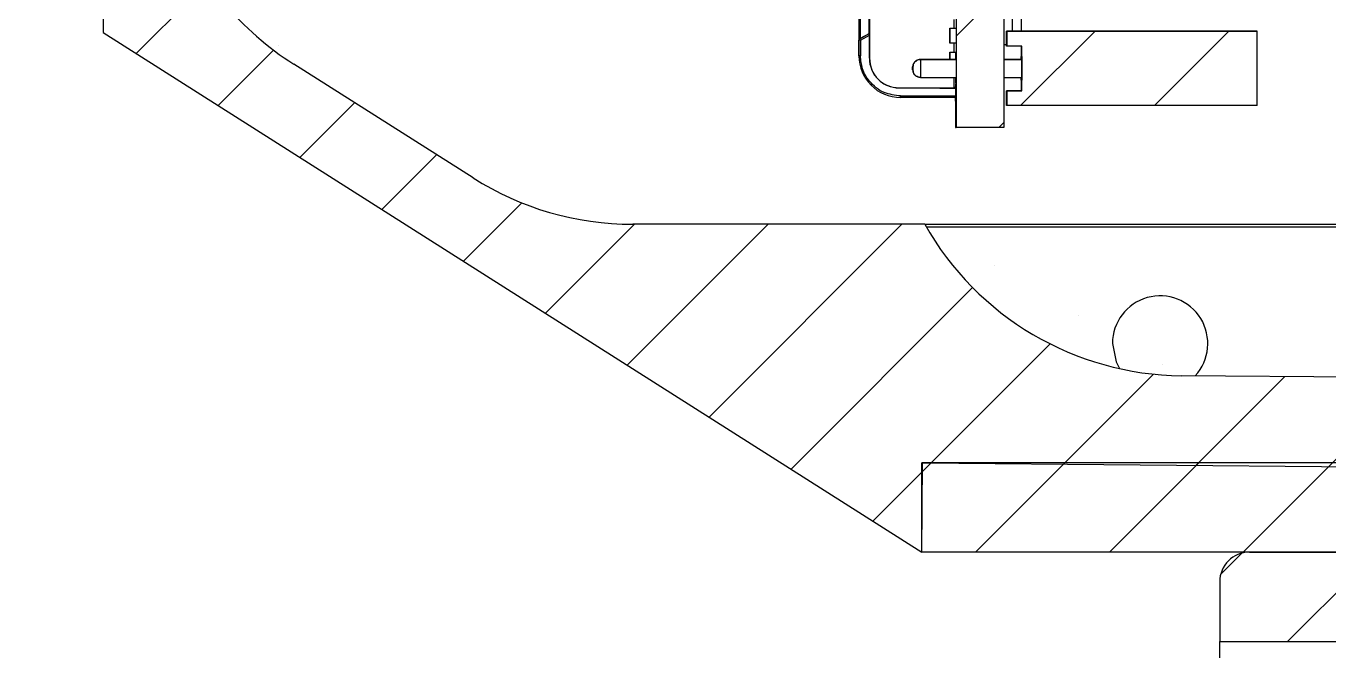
# Model space of a CAD drawing. Header units: millimetres. Extents: x -1 to 366, y 0 to 340.
# Drawn here: x 122.55 to 166.28, y 223.3 to 244.27 of the extents above; entities that cross this region are included whole.
import ezdxf

# ---------------------------------------------------------------- set-up
doc = ezdxf.new("R2010")
doc.units = ezdxf.units.MM
pattern_1 = [(45, (-418.589, -72.4933), (-2.245064, 2.245064), [])]

msp = doc.modelspace()

# ---------------------------------------------------------------- hatches: boundary and pattern name
at = {"linetype": 'Continuous', "lineweight": 18}
h = msp.add_hatch(dxfattribs=at)
h.set_pattern_fill('ANSI31', style=0)
h.set_pattern_definition(pattern_1)
edge = h.paths.add_edge_path(flags=0)
edge.add_line((242.648, 229.801), (242.657, 230.801))
edge.add_arc((241.657, 230.81), 1, 359.4791, 449.4791)
edge.add_line((241.667, 231.81), (161.33, 232.54))
edge.add_arc((161.421, 242.54), 10, 209.4753, 269.4791, ccw=False)
edge.add_line((152.716, 237.62), (142.915, 237.62))
edge.add_arc((142.915, 247.62), 10, 237.6002, 270, ccw=False)
edge.add_line((137.557, 239.176), (131.538, 242.996))
edge.add_arc((136.896, 251.439), 10, 201.9801, 237.6002, ccw=False)
edge.add_arc((126.696, 247.322), 1, 21.9801, 90)
edge.add_line((126.696, 248.322), (126.135, 248.322))
edge.add_arc((126.135, 247.322), 1, 90, 180)
edge.add_line((125.135, 247.322), (125.135, 244.059))
edge.add_line((125.135, 244.059), (152.616, 226.62))
edge.add_line((152.616, 226.62), (152.643, 229.619))
edge.add_line((152.643, 229.619), (241.639, 228.81))
edge.add_arc((241.648, 229.81), 1, 269.4791, 359.4791)
h = msp.add_hatch(dxfattribs=at)
h.set_pattern_fill('ANSI31', style=0)
h.set_pattern_definition(pattern_1)
edge = h.paths.add_edge_path(flags=0)
edge.add_line((155.37, 240.869), (155.37, 245.627))
edge.add_ellipse((-0.129, 247.372), major_axis=(-2090.982, 0), ratio=0.00083693, start_angle=94.220864, end_angle=94.264818, ccw=False)
edge.add_line((153.77, 245.627), (153.77, 240.869))
edge.add_line((153.77, 240.869), (155.37, 240.869))
h = msp.add_hatch(dxfattribs=at)
h.set_pattern_fill('ANSI31', style=0)
h.set_pattern_definition(pattern_1)
h.paths.add_polyline_path([(155.47, 243.602), (155.97, 243.602), (155.97, 242.102), (155.47, 242.102), (155.47, 241.602), (163.87, 241.602), (163.87, 244.102), (155.47, 244.102)], flags=0)
h = msp.add_hatch(dxfattribs=at)
h.set_pattern_fill('ANSI34', style=0)
h.set_pattern_definition([(45, (-418.59, -72.493), (-13.4704, 13.4704), []), (45, (-414.099, -72.493), (-13.4704, 13.4704), []), (45, (-409.609, -72.493), (-13.4704, 13.4704), []), (45, (-405.119, -72.493), (-13.4704, 13.4704), [])])
h.paths.add_polyline_path([(243.636, 226.62), (243.636, 229.62), (152.616, 229.62), (152.616, 226.62)], flags=0)
h = msp.add_hatch(dxfattribs=at)
h.set_pattern_fill('ANSI31', style=0)
h.set_pattern_definition(pattern_1)
edge = h.paths.add_edge_path(flags=0)
edge.add_arc((163.616, 225.62), 1, 90, 180)
edge.add_line((162.616, 225.62), (162.616, 223.62))
edge.add_line((162.616, 223.62), (237.636, 223.62))
edge.add_line((237.636, 223.62), (237.636, 225.62))
edge.add_arc((236.636, 225.62), 1, 0, 90)
edge.add_line((236.636, 226.62), (163.616, 226.62))

# ---------------------------------------------------------------- linework, layer by layer
at = {"color": 7, "linetype": 'Continuous', "lineweight": 25}
for p, q in [((125.135, 247.322), (125.135, 244.059)), ((150.5, 245.461), (150.5, 243.277)), ((150.856, 245.461), (150.856, 243.197)), ((153.77, 245.627), (153.77, 240.869)), ((155.37, 245.627), (155.37, 240.869)), ((150.555, 243.852), (150.555, 245.041)), ((155.952, 244.944), (155.952, 244.102)), ((150.855, 244.021), (150.855, 244.853)), ((153.706, 244.197), (153.706, 244.497)), ((155.652, 244.652), (155.652, 244.102)), ((155.652, 244.652), (155.652, 244.102)), ((125.135, 244.059), (152.616, 226.62)), ((150.856, 244.021), (150.531, 243.839)), ((150.555, 243.852), (150.855, 244.021)), ((150.855, 244.021), (150.856, 244.021)), ((153.556, 244.197), (153.556, 243.697)), ((153.556, 243.697), (153.556, 244.197)), ((153.556, 244.197), (153.556, 244.197)), ((153.556, 244.197), (153.756, 244.197)), ((155.47, 244.102), (155.457, 244.102)), ((155.457, 244.102), (163.857, 244.102)), ((155.457, 243.602), (155.457, 244.102)), ((155.47, 244.102), (155.47, 243.602)), ((163.87, 244.102), (155.47, 244.102)), ((163.87, 244.102), (163.857, 244.102)), ((163.87, 241.602), (163.87, 244.102)), ((150.556, 243.795), (150.506, 243.795)), ((150.506, 243.277), (150.506, 243.795)), ((150.556, 243.795), (150.856, 243.964)), ((150.556, 243.795), (150.556, 243.277)), ((150.856, 243.197), (150.856, 243.964)), ((153.556, 243.697), (153.556, 243.697)), ((153.756, 243.697), (153.556, 243.697)), ((153.706, 243.397), (153.706, 243.697)), ((155.457, 243.644), (155.37, 243.644)), ((155.47, 243.602), (155.457, 243.602)), ((155.97, 243.602), (155.47, 243.602)), ((155.957, 243.602), (155.957, 243.152)), ((155.97, 242.102), (155.97, 243.602)), ((150.5, 243.277), (150.506, 243.277)), ((150.556, 243.277), (150.506, 243.277)), ((150.856, 243.197), (150.856, 243.197)), ((152.569, 243.152), (152.568, 243.152)), ((152.568, 243.152), (153.769, 243.152)), ((152.569, 243.152), (152.569, 242.552)), ((153.769, 243.152), (152.569, 243.152)), ((153.556, 243.397), (153.556, 243.152)), ((153.556, 243.397), (153.756, 243.397)), ((153.556, 243.152), (153.556, 243.397)), ((153.556, 243.397), (153.556, 243.397)), ((155.37, 243.152), (155.969, 243.152)), ((155.969, 243.152), (155.37, 243.152)), ((155.958, 243.252), (155.957, 243.252)), ((155.957, 243.152), (155.957, 243.252)), ((155.958, 243.252), (155.958, 243.152)), ((155.959, 243.252), (155.96, 243.252)), ((155.959, 243.152), (155.959, 243.252)), ((155.96, 243.252), (155.96, 243.152)), ((155.962, 243.252), (155.962, 243.152)), ((155.962, 243.252), (155.962, 243.252)), ((155.962, 243.152), (155.962, 243.252)), ((155.964, 243.252), (155.964, 243.152)), ((155.964, 243.252), (155.964, 243.252)), ((155.964, 243.152), (155.964, 243.252)), ((155.966, 243.252), (155.967, 243.252)), ((155.966, 243.152), (155.966, 243.252)), ((155.967, 243.252), (155.967, 243.152)), ((155.969, 243.252), (155.968, 243.252)), ((155.968, 243.152), (155.968, 243.252)), ((155.969, 243.252), (155.969, 242.452)), ((137.557, 239.176), (131.538, 242.996)), ((152.308, 242.903), (152.308, 242.802)), ((152.308, 242.902), (152.308, 242.902)), ((152.308, 242.902), (152.308, 242.802)), ((152.308, 242.802), (152.308, 242.902)), ((152.308, 242.802), (152.308, 242.802)), ((152.31, 242.903), (152.31, 242.802)), ((152.31, 242.902), (152.31, 242.902)), ((152.31, 242.902), (152.31, 242.802)), ((152.31, 242.802), (152.31, 242.902)), ((152.31, 242.802), (152.31, 242.802)), ((152.312, 242.903), (152.312, 242.802)), ((152.312, 242.902), (152.312, 242.802)), ((152.312, 242.902), (152.312, 242.902)), ((152.312, 242.802), (152.312, 242.902)), ((152.312, 242.802), (152.312, 242.802)), ((152.314, 242.903), (152.314, 242.802)), ((152.314, 242.902), (152.314, 242.802)), ((152.314, 242.902), (152.314, 242.902)), ((152.314, 242.802), (152.314, 242.902)), ((152.314, 242.802), (152.314, 242.802)), ((152.316, 242.902), (152.325, 242.942)), ((152.316, 242.903), (152.316, 242.802)), ((152.316, 242.902), (152.316, 242.902)), ((152.316, 242.902), (152.316, 242.802)), ((152.316, 242.802), (152.316, 242.902)), ((152.316, 242.802), (152.325, 242.762)), ((152.316, 242.802), (152.316, 242.802)), ((152.318, 242.903), (152.318, 242.802)), ((152.318, 242.902), (152.318, 242.902)), ((152.318, 242.902), (152.318, 242.802)), ((152.318, 242.802), (152.318, 242.902)), ((152.318, 242.802), (152.318, 242.802)), ((152.569, 242.552), (152.568, 242.552)), ((152.569, 242.552), (153.769, 242.552)), ((153.706, 242.197), (153.706, 242.552)), ((153.756, 242.208), (153.756, 242.347)), ((153.756, 242.342), (153.756, 242.208)), ((155.37, 242.552), (155.969, 242.552)), ((155.957, 242.552), (155.957, 242.102)), ((155.957, 242.452), (155.957, 242.552)), ((155.957, 242.452), (155.958, 242.452)), ((155.958, 242.452), (155.957, 242.452)), ((155.958, 242.552), (155.958, 242.452)), ((155.959, 242.452), (155.959, 242.552)), ((155.96, 242.452), (155.959, 242.452)), ((155.96, 242.452), (155.959, 242.452)), ((155.96, 242.552), (155.96, 242.452)), ((155.962, 242.552), (155.962, 242.452)), ((155.962, 242.452), (155.962, 242.552)), ((155.962, 242.452), (155.962, 242.452)), ((155.962, 242.452), (155.962, 242.452)), ((155.964, 242.552), (155.964, 242.452)), ((155.964, 242.452), (155.964, 242.552)), ((155.964, 242.452), (155.964, 242.452)), ((155.964, 242.452), (155.964, 242.452)), ((155.966, 242.452), (155.966, 242.552)), ((155.967, 242.452), (155.966, 242.452)), ((155.967, 242.452), (155.966, 242.452)), ((155.967, 242.552), (155.967, 242.452)), ((155.968, 242.452), (155.968, 242.552)), ((155.968, 242.452), (155.969, 242.452)), ((155.969, 242.452), (155.968, 242.452)), ((151.856, 242.197), (151.856, 242.197)), ((151.856, 242.197), (153.706, 242.197)), ((151.9, 241.877), (151.906, 241.877)), ((151.906, 241.927), (153.756, 241.927)), ((153.756, 241.877), (151.906, 241.877)), ((153.756, 242.177), (153.222, 242.177)), ((153.756, 242.208), (153.706, 242.208)), ((153.751, 242.208), (153.751, 242.177)), ((153.751, 242.177), (153.751, 242.208)), ((153.751, 241.877), (153.751, 241.265)), ((153.752, 242.208), (153.752, 242.177)), ((153.755, 242.177), (153.755, 242.208)), ((153.756, 242.208), (153.766, 242.208)), ((153.756, 242.208), (153.756, 242.208)), ((155.957, 242.102), (155.457, 242.102)), ((155.457, 242.102), (155.47, 242.102)), ((155.457, 241.602), (155.457, 242.102)), ((155.47, 242.102), (155.47, 241.602)), ((155.47, 242.102), (155.97, 242.102)), ((155.97, 242.102), (155.957, 242.102)), ((153.752, 241.752), (153.752, 241.752)), ((153.756, 241.752), (153.755, 241.752)), ((155.47, 241.602), (155.457, 241.602)), ((163.87, 241.602), (155.47, 241.602)), ((153.751, 240.869), (153.77, 240.869)), ((155.37, 240.869), (153.77, 240.869)), ((152.716, 237.62), (142.915, 237.62)), ((152.716, 237.62), (186.516, 237.62)), ((186.516, 237.52), (152.773, 237.52)), ((241.667, 231.81), (161.33, 232.54)), ((152.616, 226.62), (152.616, 229.62)), ((243.636, 229.62), (152.616, 229.62)), ((152.616, 226.62), (152.643, 229.619)), ((152.643, 229.619), (241.639, 228.81)), ((243.636, 226.62), (152.616, 226.62)), ((163.616, 226.62), (236.636, 226.62)), ((162.616, 225.62), (162.616, 223.62)), ((162.616, 223.62), (237.636, 223.62)), ((162.616, 214.598), (162.616, 223.62))]:
    msp.add_line(p, q, dxfattribs=at)
at = {"color": 7, "linetype": 'Continuous', "lineweight": 25, "flags": 128}
for points in [[(153.769, 243.372), (153.769, 243.334), (153.769, 243.226), (153.769, 243.064), (153.769, 242.872), (153.769, 242.681), (153.769, 242.519), (153.769, 242.41), (153.769, 242.372), (153.768, 242.41), (153.768, 242.519), (153.768, 242.552)], [(153.758, 242.552), (153.758, 242.519), (153.758, 242.41), (153.758, 242.372), (153.758, 242.41), (153.758, 242.519), (153.758, 242.552)], [(153.76, 242.552), (153.76, 242.519), (153.76, 242.41), (153.76, 242.372), (153.76, 242.41), (153.76, 242.519), (153.76, 242.552)], [(153.763, 242.552), (153.763, 242.519), (153.762, 242.41), (153.762, 242.372), (153.762, 242.41), (153.762, 242.519), (153.762, 242.552)], [(153.765, 242.552), (153.765, 242.519), (153.765, 242.41), (153.764, 242.372), (153.764, 242.41), (153.764, 242.519), (153.764, 242.552)], [(153.767, 242.552), (153.767, 242.519), (153.767, 242.41), (153.767, 242.372), (153.766, 242.41), (153.766, 242.519), (153.766, 242.552)], [(159.016, 233.62), (159.137, 233.007), (159.255, 232.777)]]:
    msp.add_lwpolyline(points, dxfattribs=at)
at = {"color": 7, "linetype": 'Continuous', "lineweight": 25}
for centre, radius, start, end in [((136.896, 251.439), 10, 201.9801, 237.6002), ((150.556, 243.795), 0.05, 149.6817, 180), ((150.556, 243.795), 0.05, 119.3634, 149.6817), ((135.572, 218.197), 29.661, 59.6576, 59.7542), ((135.594, 235.391), 17.161, 29.3217, 29.4887), ((151.906, 243.277), 1.4, 180, 270), ((151.856, 243.197), 1, 180, 270), ((95.127, 243.17), 58.631, 359.98283, 0.19778), ((212.389, 243.17), 58.631, 179.80222, 180.01717), ((95.13, 243.17), 58.631, 359.98283, 0.19778), ((212.391, 243.17), 58.631, 179.80222, 180.01717), ((95.132, 243.17), 58.631, 359.98283, 0.19778), ((212.393, 243.17), 58.631, 179.80222, 180.01717), ((95.134, 243.17), 58.631, 359.98283, 0.19778), ((212.395, 243.17), 58.631, 179.80222, 180.01717), ((212.397, 243.17), 58.631, 179.80222, 180.01717), ((95.136, 243.17), 58.631, 359.98283, 0.19778), ((212.399, 243.17), 58.631, 179.80222, 180.01717), ((-11.158, 242.065), 164.914, 359.89124, 0.09617), ((136.973, 241.915), 14.933, 359.8561, 0.048), ((152.356, 243.277), 1.4, 308.2132, 309.5177), ((187.462, 241.87), 33.711, 179.9877, 180.1996), ((120.042, 241.87), 33.711, 359.8004, 0.0123), ((187.466, 241.87), 33.711, 179.9877, 180.1996), ((271.374, 241.166), 117.623, 179.95163, 180.14452), ((142.915, 247.62), 10, 237.6002, 270), ((161.421, 242.54), 10, 209.4753, 269.4791), ((160.616, 233.62), 1.6, 317.3851, 180), ((163.616, 225.62), 1, 90, 180)]:
    msp.add_arc(centre, radius, start, end, dxfattribs=at)
for points, knots in [([(150.856, 243.964), (150.856, 243.972), (150.856, 243.988), (150.856, 244.008), (150.856, 244.019), (150.856, 244.021), (150.856, 244.021)], [0, 0, 0, 0, 0.286868, 0.584432, 0.803611, 1, 1, 1, 1]), ([(150.531, 243.839), (150.535, 243.841), (150.543, 243.846), (150.552, 243.85), (150.555, 243.852)], [0, 0, 0, 0, 0.556459, 1, 1, 1, 1]), ([(151.906, 241.927), (151.715, 241.951), (151.316, 242), (150.864, 242.366), (150.6, 242.82), (150.57, 243.129), (150.556, 243.277)], [0, 0, 0, 0, 0.270261, 0.562429, 0.789736, 1, 1, 1, 1]), ([(152.318, 242.902), (152.322, 242.937), (152.331, 243.006), (152.389, 243.085), (152.457, 243.129), (152.512, 243.149), (152.55, 243.151), (152.569, 243.152)], [0, 0, 0, 0, 0.31012, 0.616121, 0.758896, 0.886022, 1, 1, 1, 1]), ([(152.568, 243.152), (152.545, 243.15), (152.494, 243.146), (152.426, 243.112), (152.366, 243.057), (152.326, 242.985), (152.321, 242.93), (152.318, 242.902)], [0, 0, 0, 0, 0.146754, 0.316126, 0.510248, 0.757793, 1, 1, 1, 1]), ([(152.318, 242.802), (152.322, 242.768), (152.331, 242.698), (152.389, 242.62), (152.457, 242.576), (152.512, 242.556), (152.55, 242.554), (152.569, 242.552)], [0, 0, 0, 0, 0.31012, 0.616121, 0.758896, 0.886022, 1, 1, 1, 1]), ([(152.568, 242.552), (152.545, 242.554), (152.494, 242.559), (152.426, 242.593), (152.366, 242.647), (152.326, 242.72), (152.321, 242.775), (152.318, 242.802)], [0, 0, 0, 0, 0.146754, 0.316126, 0.510248, 0.757793, 1, 1, 1, 1])]:
    msp.add_open_spline(points, degree=3, knots=knots, dxfattribs=at)
msp.add_open_spline([(150.856, 243.197), (150.871, 243.066), (150.901, 242.804), (151.132, 242.473), (151.463, 242.242), (151.725, 242.212), (151.856, 242.197)], degree=3, dxfattribs=at)

doc.saveas('drawing.dxf')
